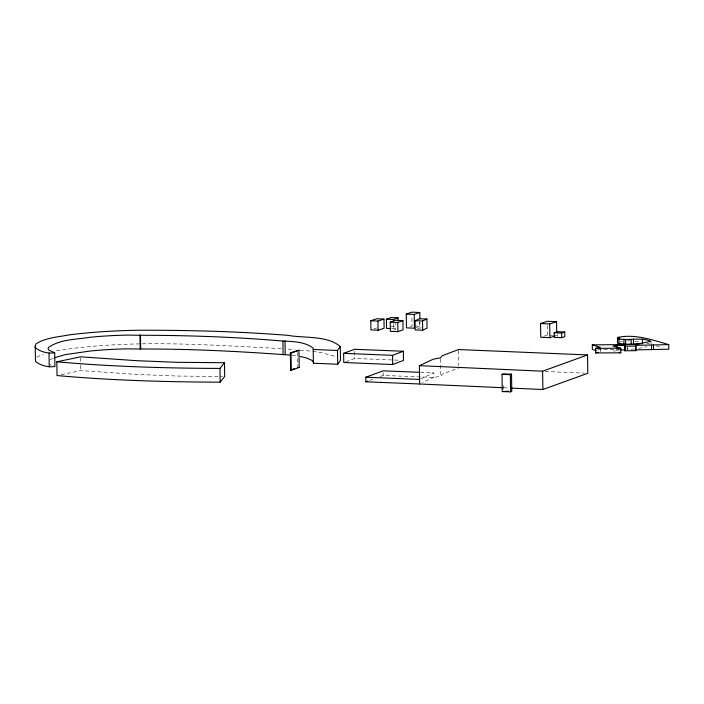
<?xml version="1.0" encoding="UTF-8"?>
<svg xmlns="http://www.w3.org/2000/svg" width="704" height="704" viewBox="0 0 704 704"><rect width="100%" height="100%" fill="white"/><g stroke="black" fill="none" stroke-linecap="round" stroke-linejoin="round"><path stroke-width="0.53" stroke-dasharray="3.52 2.64" d="M380.134 376.552L383.187 375.426L433.734 377.441L440.836 376.218L442.482 374.018L458.841 367.875M634.577 349.096L627.15 349.36L627.123 347.521M36.934 357.095L43.261 354.112M420.508 378.972L433.673 372.856L433.734 377.441L422.453 382.686M417.85 328.742L419.602 327.95L421.722 328.011M50.134 359.691L53.786 358.09M345.734 361.786L354.631 358.468L399.142 360.246M369.943 380.301L372.997 379.174M391.556 328.601L393.571 328.68L397.232 327.342M393.826 330.088L395.56 329.472L395.472 323.356M416.266 327.536L419.98 326.251L419.927 322.018M410.194 326.542L412.051 325.899L411.919 316.378M373.947 328.909L376.957 327.914M543.69 336.31L547.615 335.034L552.684 335.28M61.151 374.686L80.749 370.577L137.394 374.466L177.646 376.059L222.49 376.455M638.695 348.445L646.923 346.72M56.47 350.803C130.882 338.844 206.862 344.881 281.697 348.621M627.458 340.859L630.423 340.833M597.793 349.448L619.538 349.378M635.008 341.264L639.364 341.264M620.198 341.343L622.292 341.343M619.15 349.906L613.122 350.706L615.041 351.243M420.482 372.337L433.673 372.856M391.116 326.709L397.144 326.964M545.169 371.492L584.505 373.138M414.04 325.987L419.98 326.251M503.624 387.763L509.071 388.01M553.705 335.333L556.75 335.482M288.138 349.105L294.633 349.65M300.045 350.099L311.784 351.27M292.09 355.291L297.123 355.995M312.814 351.41L321.015 352.581L335.799 356.55M646.721 343.253L649.871 344.098M656.181 345.805L662.49 347.512M49.843 364.39L51.348 365.279M650.989 342.197L651.006 344.027M627.361 347.31L627.387 349.14M600.318 349.122L600.354 351.877M557.278 334.444L557.304 336.283M547.483 325.512L547.615 335.034M503.351 385.704L503.413 389.998M458.594 350.618L458.806 365.719M440.598 358.961L440.836 376.218M419.514 321.834L419.602 327.95M393.501 323.585L393.571 328.68M383.152 372.68L383.187 375.426M354.534 351.331L354.631 358.468M297.255 352.51L297.449 366.476M80.573 357.887L80.661 364.232M80.67 365.288L80.749 370.577"/><path stroke-width="1.06" d="M635.994 349.906L668.8 349.21L668.738 344.626L635.923 345.321L635.721 350.689L624.844 350.794L624.985 345.356L617.118 345.312L613.061 346.122L620.734 348.251L620.805 352.836L595.646 352.933L595.584 348.348L600.292 347.292L592.284 344.881L592.354 349.457L596.35 350.671M624.844 350.794L624.985 345.356M635.721 350.689L635.923 345.321M313.447 363.229L313.122 348.137C304.938 341.634 292.926 341.563 282.902 341.053C235.558 336.987 188.012 335.315 140.501 335.271L127.002 335.104A75.838 10.551 -0.8 0 0 89.725 337.322C75.926 339.601 60.095 339.143 48.391 347.53L48.092 348.867L48.902 350.187L54.71 352.748L54.903 366.494C48.277 367.523 40.621 365.702 35.499 361.381L35.2 346.13L35.983 343.939C45.558 337.63 57.834 337.102 68.869 334.928C91.52 332.024 114.338 330.713 137.157 330.238C187.458 330.106 237.794 331.364 287.945 335.35C303.926 338.316 327.254 335.227 340.27 346.553L340.463 360.307L337.691 364.232L313.447 363.229L313.315 361.891L311.837 360.29L306.046 357.817L300.194 356.47M340.27 346.553L337.498 350.486L337.691 364.232M220.158 382.175L219.965 368.421L224.479 362.718L177.452 362.314L137.201 360.712L80.555 356.822L56.839 361.803L57.033 375.558C111.267 380.415 165.722 381.982 220.158 382.175L224.673 376.473L224.479 362.718M502.533 387.71L419.637 383.988L419.382 365.658L433.479 359.11L440.581 357.878L442.226 355.687L458.577 349.545L587.532 354.939L587.787 373.278L542.89 389.523L511.254 388.106M415.096 320.76L419.47 318.78L426.914 319.009L427.038 328.17L422.664 330.158L415.219 329.93L415.096 320.76L422.541 320.989L426.914 319.009M54.701 357.685L65.34 354.614L89.918 351.067A75.838 10.551 -0.8 0 1 127.195 348.85L140.694 349.026C190.546 348.797 240.513 351.437 290.118 355.071M502.022 374.387L503.193 373.886L511.535 374.167L511.773 391.354L510.585 391.855L502.26 391.574L502.022 374.387L510.347 374.669L511.535 374.167M502.26 391.574L508.64 391.248M343.631 353.355L392.568 355.335L403.357 351.243L403.48 360.413L392.7 364.505L343.763 362.525L343.631 353.355L354.508 349.298L403.357 351.243M290.356 352.836L291.016 353.17L298.954 350.222L299.191 367.418L291.254 370.357L290.602 370.022L290.356 352.836L298.954 350.222M419.637 383.988L365.86 381.806L365.798 377.221L383.126 370.841L419.39 372.293M365.86 381.806L367.902 381.049M390.553 328.557L386.531 328.39L386.399 319.22L390.984 317.548L398.024 317.838L398.068 320.892M386.399 319.22L393.439 319.51L398.024 317.838M290.602 370.022L294.518 368.606M419.382 365.658L542.626 371.184L587.532 354.939M390.236 322.168L395.428 320.302L402.952 320.619L403.084 329.789L397.883 331.654L390.368 331.338L390.236 322.168L397.76 322.494L402.952 320.619M414.225 314.433L414.418 328.187L406.472 327.835L406.278 314.081L414.225 314.433L419.786 312.497L419.874 318.842M554.154 332.772L557.242 331.698L564.749 332.033L564.81 336.618L561.73 337.691L554.215 337.357L554.154 332.772L561.66 333.106L564.749 332.033M406.278 314.081L411.858 312.145L419.786 312.497M370.806 320.734L376.825 318.754L383.97 319.088L384.102 328.258L378.092 330.246L370.929 329.903L370.806 320.734L377.96 321.077L383.97 319.088M554.787 336.116L549.886 337.709L540.751 337.26L540.558 323.514L547.422 321.279L556.556 321.728L556.706 332.306M540.558 323.514L549.692 323.954L556.556 321.728M617.839 339.222L617.813 337.392C635.052 333.766 652.159 339.865 668.738 344.626M642.426 339.002L642.497 343.587L625.698 344.265L617.505 343.191L617.443 338.606C628.47 341.299 640.094 336.609 650.971 341.282L635.545 344.502L592.284 344.881M617.443 338.606L619.846 338.008L617.813 337.392M595.646 352.933L598.47 352.299M35.2 346.13L35.314 347.626C40.427 351.947 48.083 353.769 54.71 352.748M297.458 367.55L299.191 367.418M624.774 346.21L635.659 346.104M595.584 348.348L620.734 348.251M620.136 349.914L625.046 349.941M219.965 368.421C165.528 368.227 111.074 366.661 56.839 361.803M313.254 349.474L337.498 350.486M365.798 377.221L419.566 379.412M618.886 352.299L620.805 352.836M653.479 344.722L653.541 349.307M651.543 345.198L651.605 349.782M633.486 339.046L633.547 343.622M631.145 339.671L631.215 344.256M625.636 339.68L625.698 344.265M623.885 339.082L623.946 343.666M618.922 339.108L618.983 343.693M617.118 345.312L617.153 348.066M561.66 333.106L561.73 337.691M549.692 323.954L549.886 337.709M542.626 371.184L542.89 389.523M510.347 374.669L510.585 391.855M422.541 320.989L422.664 330.158M397.76 322.494L397.883 331.654M393.439 319.51L393.466 321.552M392.568 355.335L392.7 364.505M377.96 321.077L378.092 330.246M291.016 353.17L291.254 370.357M285.006 340.771L285.199 354.517M282.902 341.053L283.087 354.807M140.501 335.271L140.694 349.026M139.964 334.963L140.158 348.718M49.034 353.223L49.227 366.978"/></g></svg>
